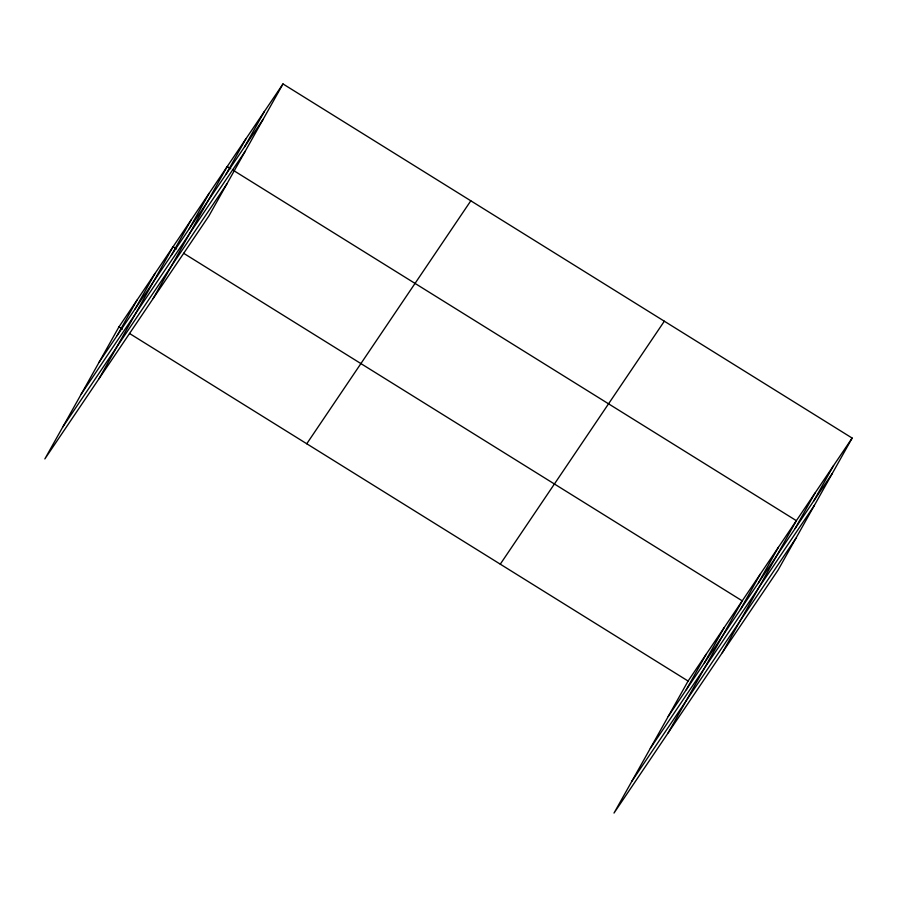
<?xml version="1.0" encoding="UTF-8"?>
<svg xmlns="http://www.w3.org/2000/svg" width="897" height="897" viewBox="0 0 897 897"><rect width="100%" height="100%" fill="white"/><g stroke="black" fill="none" stroke-linecap="round" stroke-linejoin="round"><path stroke-width="1.35" d="M282.992 83.937L118.942 326.9L44.85 458.928L208.9 215.964L282.992 83.937L852.15 438.072L778.058 570.1L614.008 813.063L688.1 681.036L852.15 438.072M117.103 335.601L136.994 300.17M135.144 308.882L155.035 273.45M98.984 378.758L173.076 246.72L176.597 248.906M171.237 255.432L191.128 219.989M189.289 228.701L209.169 193.27M153.118 298.578L227.21 166.539L230.742 168.737M225.921 174.444L245.812 139.001M244.511 146.906L264.402 111.475M686.261 689.737L706.152 654.305M704.302 663.018L724.193 627.575M668.142 732.883L742.234 600.855L183.65 253.29M740.395 609.568L760.286 574.125M758.447 582.837L778.327 547.405M722.276 652.713L796.379 520.675L233.085 170.195M795.078 528.58L814.969 493.137M813.669 501.042L833.56 465.61M99.062 362.332L263.101 119.368M81.167 394.209L245.217 151.245M62.734 427.05L226.784 184.087M306.763 443.757L470.813 200.805M500.279 564.168L664.329 321.204M668.22 716.468L832.259 473.504M650.325 748.345L814.375 505.381M631.903 781.186L795.942 538.222M118.942 326.9L122.463 329.087M129.504 333.471L688.1 681.036"/></g></svg>
